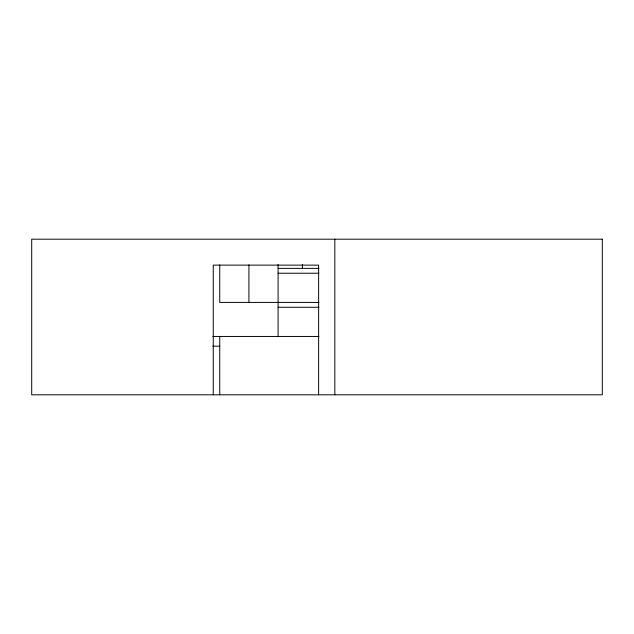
<?xml version="1.0" encoding="UTF-8"?>
<svg xmlns="http://www.w3.org/2000/svg" width="634" height="634" viewBox="0 0 634 634"><rect width="100%" height="100%" fill="white"/><g stroke="black" fill="none" stroke-linecap="round" stroke-linejoin="round"><path stroke-width="0.95" d="M278.096 268.372L318.942 268.372M278.096 273.23L318.942 273.23M318.942 302.41L219.736 302.41L219.736 264.877M278.096 307.276L318.942 307.276M212.818 336.456L318.942 336.456M212.818 346.18L219.736 346.18M334.831 239.192L334.831 394.808M318.625 394.808L318.625 265.131L213.254 265.131L213.254 394.808M302.41 264.481L302.41 268.372M278.096 264.481L278.096 336.456M248.916 264.877L248.916 302.41M219.736 336.456L219.736 394.808M602.3 239.192L31.7 239.192L31.7 394.808L602.3 394.808L602.3 239.192"/></g></svg>
